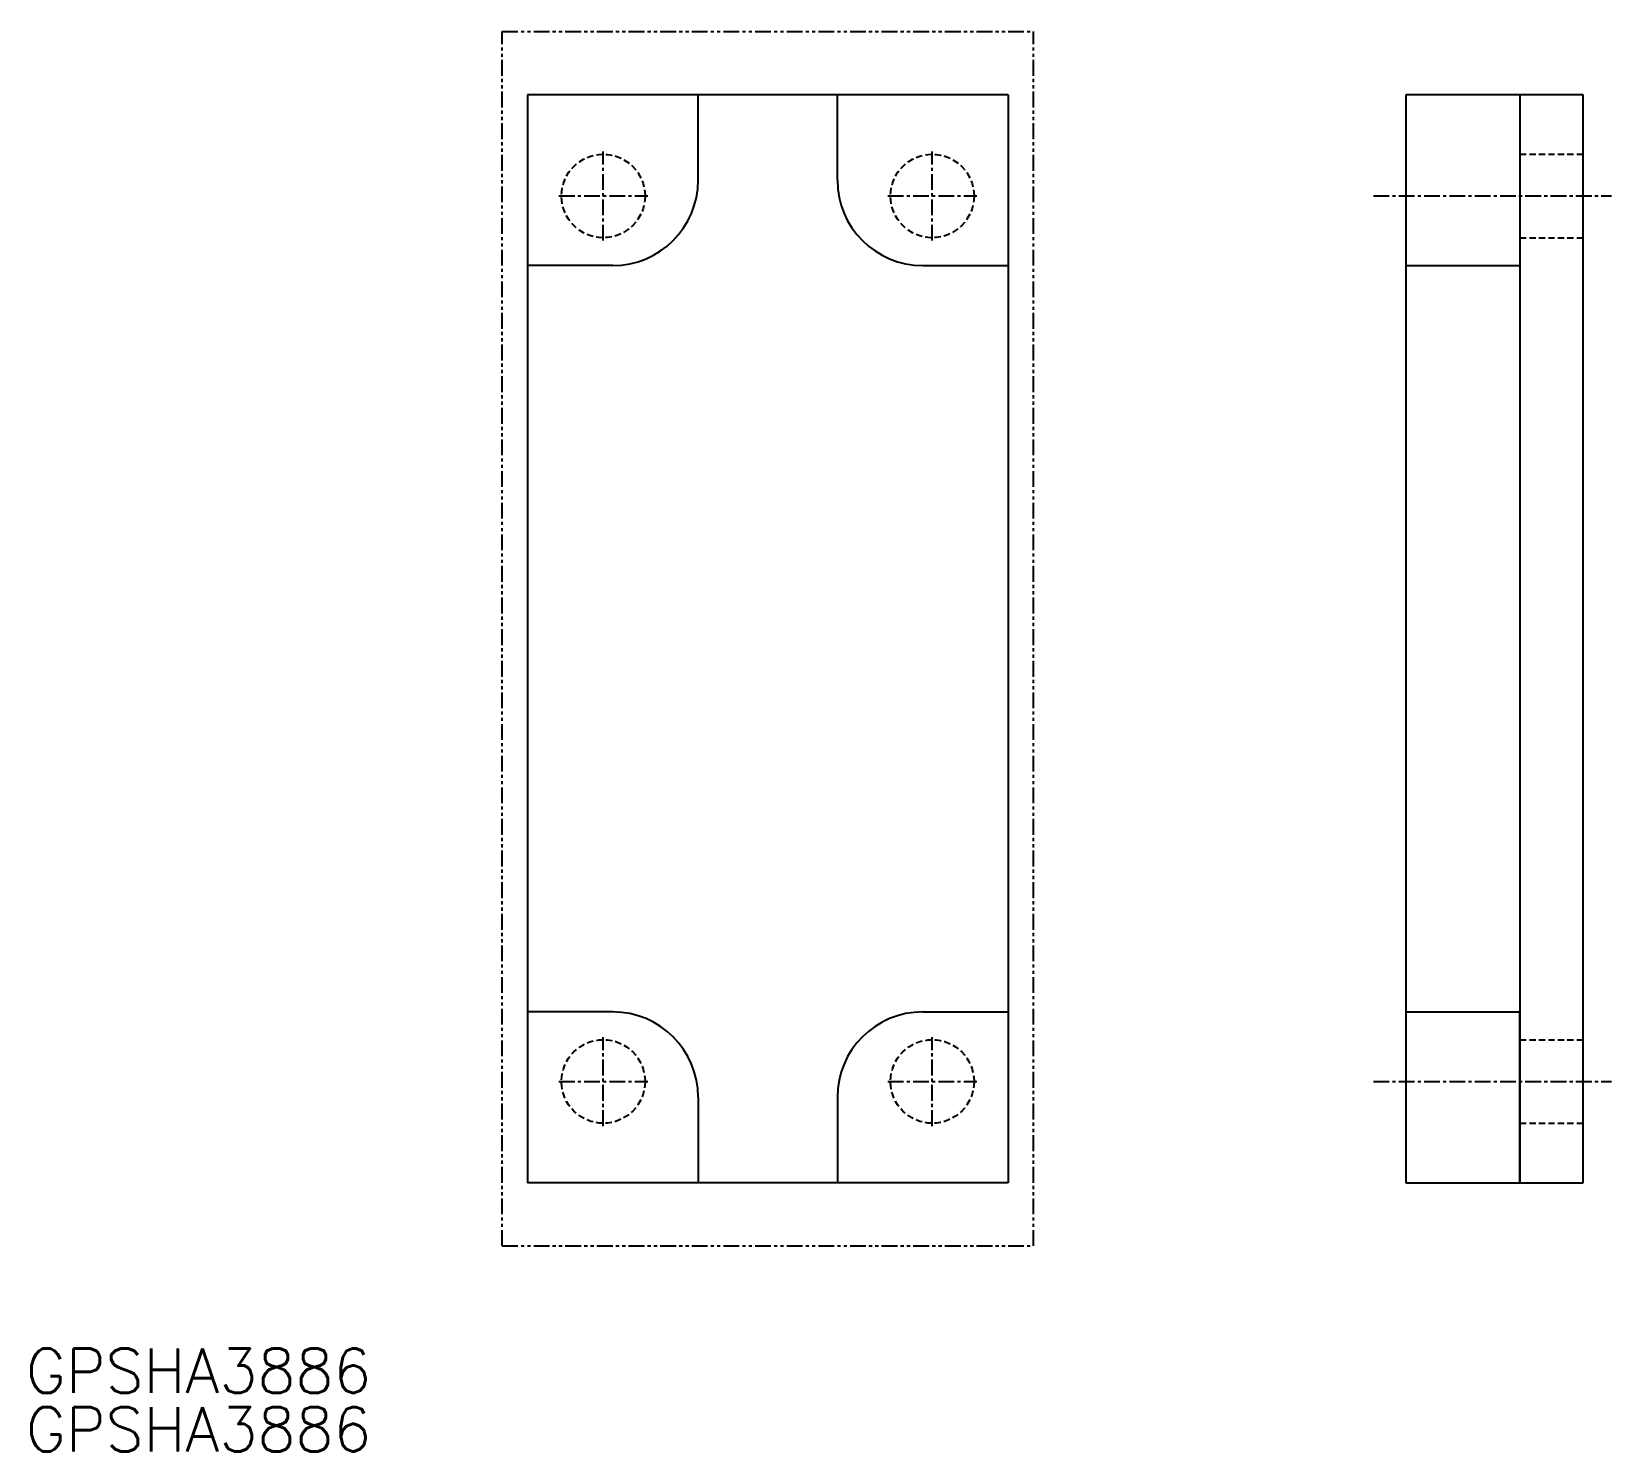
# Model space of a CAD drawing. Extents: x 14 to 139, y -623 to -511.
import ezdxf

# ---------------------------------------------------------------- set-up
doc = ezdxf.new("R2010")
doc.units = 0
for name, pattern in [('CENTER', [2, 1.25, -0.25, 0.25, -0.25]), ('DASHED', [0.75, 0.5, -0.25]), ('PHANTOM', [2.5, 1.25, -0.25, 0.25, -0.25, 0.25, -0.25])]:
    doc.linetypes.add(name, pattern=pattern)
doc.layers.get('0').update_dxf_attribs({"linetype": 'CONTINUOUS'})
doc.layers.add('CENTER', color=1, linetype='CENTER')
doc.styles.get("Standard").update_dxf_attribs({"font": 'txt.shx', "bigfont": 'extfont.shx'})

msp = doc.modelspace()

# ---------------------------------------------------------------- linework, layer by layer
at = {"color": 3, "linetype": 'PHANTOM'}
for p, q in [((51.38, -511.18), (93.38, -511.18)), ((51.38, -511.18), (93.38, -511.18)), ((51.38, -607.18), (51.38, -511.18)), ((93.38, -607.18), (93.38, -511.18)), ((51.38, -607.18), (93.38, -607.18))]:
    msp.add_line(p, q, dxfattribs=at)
at = {"color": 7, "linetype": 'CONTINUOUS'}
for p, q in [((91.38, -516.18), (53.38, -516.18)), ((53.38, -516.18), (53.38, -602.18)), ((66.88, -522.93), (66.88, -516.18)), ((77.88, -522.93), (77.88, -516.18)), ((91.38, -516.18), (91.38, -602.18)), ((122.82, -516.18), (122.82, -602.18)), ((136.82, -516.18), (122.82, -516.18)), ((131.82, -516.18), (131.82, -602.18)), ((131.82, -516.18), (131.82, -532.18)), ((136.82, -602.18), (136.82, -516.18)), ((60.13, -529.68), (53.38, -529.68)), ((84.63, -529.68), (91.38, -529.68)), ((122.82, -529.68), (131.82, -529.68)), ((60.13, -588.68), (53.38, -588.68)), ((84.63, -588.68), (91.38, -588.68)), ((122.82, -588.68), (131.82, -588.68)), ((131.82, -602.18), (131.82, -588.68)), ((66.88, -595.43), (66.88, -602.18)), ((77.88, -595.43), (77.88, -602.18)), ((91.38, -602.18), (53.38, -602.18)), ((122.82, -602.18), (136.82, -602.18))]:
    msp.add_line(p, q, dxfattribs=at)
at = {"color": 3, "linetype": 'DASHED'}
for p, q in [((131.82, -520.88), (136.82, -520.88)), ((131.82, -527.48), (136.82, -527.48)), ((131.82, -590.88), (136.82, -590.88)), ((131.82, -597.48), (136.82, -597.48))]:
    msp.add_line(p, q, dxfattribs=at)
for centre in [(59.38, -524.18), (85.38, -524.18), (59.38, -594.18), (85.38, -594.18)]:
    msp.add_circle(centre, 3.3, dxfattribs=at)
at = {"color": 7, "linetype": 'CONTINUOUS'}
for centre, start, end in [((60.13, -522.93), 270, 0), ((84.63, -522.93), 180, 270), ((60.13, -595.43), 0, 90), ((84.63, -595.43), 90, 180)]:
    msp.add_arc(centre, 6.75, start, end, dxfattribs=at)
at = {"layer": 'CENTER', "color": 1, "linetype": 'CENTER'}
for p, q in [((59.38, -527.7), (59.38, -520.67)), ((85.38, -527.7), (85.38, -520.67)), ((55.87, -524.18), (62.9, -524.18)), ((81.87, -524.18), (88.9, -524.18)), ((120.25, -524.18), (139.05, -524.18)), ((59.38, -597.7), (59.38, -590.67)), ((85.38, -597.7), (85.38, -590.67)), ((55.87, -594.18), (62.9, -594.18)), ((81.87, -594.18), (88.9, -594.18)), ((120.25, -594.18), (139.05, -594.18))]:
    msp.add_line(p, q, dxfattribs=at)

# ---------------------------------------------------------------- texts
at = {"color": 7, "linetype": 'CONTINUOUS'}
for p in [(13.75, -618.8), (13.75, -623.42)]:
    msp.add_text('GPSHA3886', height=3.5, dxfattribs=at).set_placement(p)

doc.saveas('drawing.dxf')
